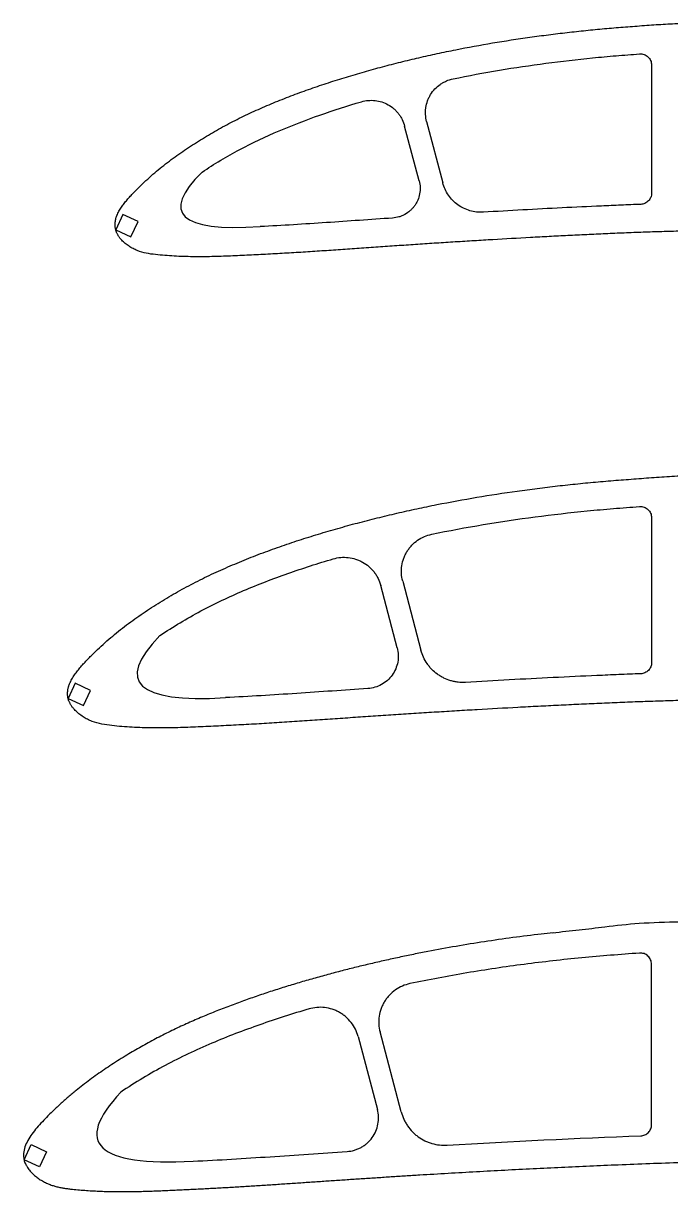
# Model space of a CAD drawing. Header units: millimetres. Extents: x -11497 to 404, y -3854 to 414.
# Drawn here: x -7159.3 to -7043.7, y -282.7 to -73.9 of the extents above; entities that cross this region are included whole.
import ezdxf

# ---------------------------------------------------------------- set-up
doc = ezdxf.new("R2010")
doc.units = ezdxf.units.MM

msp = doc.modelspace()

# ---------------------------------------------------------------- linework, layer by layer
at = {"color": 7, "linetype": 'Continuous', "lineweight": 25}
for p, q in [((-7047.0659, -81.3815), (-7047.0659, -104.2782)), ((-7087.2372, -91.4673), (-7084.3409, -102.4456)), ((-7088.5693, -102.0981), (-7091.1599, -92.2788)), ((-7127.3381, -100.5143), (-7127.3379, -100.5144)), ((-7141.4859, -108.0898), (-7142.7538, -110.8087)), ((-7138.767, -109.3576), (-7141.4859, -108.0898)), ((-7140.0348, -112.0765), (-7138.767, -109.3576)), ((-7116.9429, -110.2552), (-7116.9461, -110.2554)), ((-7142.7538, -110.8087), (-7140.0348, -112.0765)), ((-7047.0659, -162.2892), (-7047.0659, -188.1816)), ((-7092.4915, -185.5452), (-7095.4325, -174.4081)), ((-7091.5074, -173.6051), (-7088.2428, -185.9684)), ((-7134.8695, -183.356), (-7134.8692, -183.3563)), ((-7149.9748, -191.8733), (-7151.2426, -194.5922)), ((-7147.2558, -193.1411), (-7149.9748, -191.8733)), ((-7148.5237, -195.8601), (-7147.2558, -193.1411)), ((-7151.2426, -194.5922), (-7148.5237, -195.8601)), ((-7123.168, -194.4502), (-7123.1698, -194.4503)), ((-7047.0659, -270.7608), (-7047.0659, -242.0951)), ((-7091.7752, -268.5004), (-7095.552, -254.208)), ((-7099.4772, -255.0107), (-7096.0337, -268.0418)), ((-7141.8431, -264.9537), (-7141.8427, -264.954)), ((-7159.1026, -277.0618), (-7157.8348, -274.3429)), ((-7157.8348, -274.3429), (-7155.1159, -275.6108)), ((-7155.1159, -275.6108), (-7156.3837, -278.3297)), ((-7156.3837, -278.3297), (-7159.1026, -277.0618))]:
    msp.add_line(p, q, dxfattribs=at)
for points, knots in [([(-6849.5431, -119.8539), (-6850.5022, -119.5647), (-6852.4449, -119.0695), (-6855.3694, -118.3716), (-6858.3144, -117.7583), (-6861.2719, -117.2081), (-6864.2405, -116.7157), (-6867.2166, -116.2681), (-6870.1983, -115.8544), (-6873.1843, -115.4676), (-6876.174, -115.106), (-6880.1646, -114.6548), (-6885.1609, -114.1505), (-6891.1666, -113.6333), (-6897.1802, -113.1927), (-6903.2004, -112.8263), (-6909.2254, -112.521), (-6915.2539, -112.2656), (-6921.2849, -112.0466), (-6927.3174, -111.8494), (-6935.362, -111.6024), (-6945.4192, -111.3056), (-6957.4892, -110.9963), (-6967.5475, -110.7936), (-6975.593, -110.6696), (-6981.6265, -110.5955), (-6987.6589, -110.5401), (-6993.69, -110.5066), (-6999.7196, -110.4926), (-7005.7473, -110.5011), (-7011.773, -110.5331), (-7017.7963, -110.5909), (-7022.8134, -110.6603), (-7026.8256, -110.7285), (-7029.8339, -110.7889), (-7032.3403, -110.8392), (-7034.3448, -110.8894), (-7036.3489, -110.9402), (-7038.8534, -111.008), (-7040.8569, -111.0523), (-7042.9791, -111.1013), (-7044.6595, -111.1458), (-7046.8994, -111.2111), (-7048.5791, -111.2656), (-7050.2583, -111.3292), (-7051.937, -111.4016), (-7053.6155, -111.4745), (-7055.8532, -111.5714), (-7058.6496, -111.7013), (-7062.0042, -111.8642), (-7065.3578, -112.0345), (-7069.8278, -112.2729), (-7074.2958, -112.5253), (-7078.7619, -112.7937), (-7082.1105, -113.0015), (-7085.4582, -113.2154), (-7088.805, -113.4358), (-7092.1511, -113.6615), (-7095.4965, -113.8908), (-7098.8412, -114.1241), (-7102.1855, -114.3577), (-7105.5298, -114.587), (-7108.8744, -114.8064), (-7112.2197, -115.0108), (-7115.0082, -115.1641), (-7117.2393, -115.2784), (-7118.9128, -115.3605), (-7120.5864, -115.4393), (-7122.2601, -115.5135), (-7123.9342, -115.5771), (-7125.6088, -115.6255), (-7127.2839, -115.6498), (-7128.9592, -115.6474), (-7130.634, -115.6095), (-7132.3078, -115.5394), (-7133.9791, -115.424), (-7135.6471, -115.2697), (-7137.3086, -115.0474), (-7138.6585, -114.6719), (-7139.6747, -114.2053), (-7140.2759, -113.8497), (-7140.7311, -113.5266), (-7141.1703, -113.182), (-7141.5782, -112.8), (-7141.8995, -112.4321), (-7142.0739, -112.2148), (-7142.197, -112.0458), (-7142.3104, -111.8702), (-7142.4114, -111.6871), (-7142.5024, -111.4989), (-7142.5962, -111.3127), (-7142.6818, -111.1231), (-7142.7419, -110.9236), (-7142.7892, -110.7208), (-7142.8246, -110.5149), (-7142.8504, -110.3076), (-7142.8714, -110.0293), (-7142.8757, -109.6798), (-7142.8354, -109.3325), (-7142.7895, -109.0579), (-7142.743, -108.854), (-7142.686, -108.6527), (-7142.5995, -108.3876), (-7142.4718, -108.0629), (-7142.2903, -107.6856), (-7142.022, -107.1959), (-7141.6399, -106.6112), (-7141.1354, -105.9427), (-7140.5961, -105.3015), (-7140.0334, -104.6812), (-7139.4531, -104.0774), (-7138.8633, -103.4826), (-7138.0688, -102.6981), (-7137.0528, -101.7407), (-7135.7988, -100.6299), (-7134.5073, -99.5629), (-7133.1853, -98.5341), (-7131.386, -97.2107), (-7129.0765, -95.6409), (-7126.2281, -93.8757), (-7123.3104, -92.2274), (-7120.3295, -90.696), (-7117.2928, -89.2784), (-7114.209, -87.9658), (-7111.0898, -86.7397), (-7107.9405, -85.5924), (-7104.7654, -84.5178), (-7101.5683, -83.5098), (-7098.3514, -82.5655), (-7095.1183, -81.6768), (-7091.8708, -80.841), (-7088.6099, -80.0574), (-7085.3365, -79.3253), (-7080.9568, -78.4172), (-7075.4565, -77.4042), (-7069.9276, -76.5503), (-7065.4909, -75.9544), (-7062.1572, -75.5518), (-7058.818, -75.1915), (-7055.4744, -74.8664), (-7052.1255, -74.594), (-7048.7746, -74.3374), (-7045.4217, -74.0984), (-7043.1845, -73.9759), (-7042.0659, -73.9295)], [0, 0, 0, 0, 0.00737426, 0.01474851, 0.02212277, 0.02949703, 0.03687129, 0.04424554, 0.0516198, 0.05899406, 0.06636831, 0.07374257, 0.08849108, 0.1032396, 0.11798811, 0.13273663, 0.14748514, 0.16223365, 0.17698217, 0.19173068, 0.2064792, 0.23597622, 0.26547325, 0.29497028, 0.3097188, 0.32446731, 0.33921582, 0.35396434, 0.36871285, 0.38346137, 0.39820988, 0.41295839, 0.42770691, 0.43508116, 0.44245542, 0.44982968, 0.45351681, 0.45720394, 0.46457819, 0.47195245, 0.47195245, 0.48020319, 0.48432856, 0.48845394, 0.49257931, 0.49670468, 0.50083005, 0.50495542, 0.51320616, 0.52145691, 0.52970765, 0.53795839, 0.55445988, 0.56271062, 0.57096137, 0.57921211, 0.58746285, 0.59571359, 0.60396434, 0.61221508, 0.62046582, 0.62871657, 0.63696731, 0.64521805, 0.6534688, 0.65759417, 0.66171954, 0.66584491, 0.66997028, 0.67409565, 0.67822102, 0.6823464, 0.68647177, 0.69059714, 0.69472251, 0.69884788, 0.70297325, 0.70709862, 0.711224, 0.71328668, 0.71534937, 0.71638071, 0.71741205, 0.71947474, 0.72050608, 0.72102175, 0.72153742, 0.7220531, 0.72256877, 0.72308444, 0.72360011, 0.72411578, 0.72463145, 0.72514712, 0.7256628, 0.72617847, 0.72669414, 0.72772548, 0.72875682, 0.7292725, 0.72978817, 0.73030384, 0.73081951, 0.73185085, 0.7328822, 0.73391354, 0.73597622, 0.73803891, 0.7401016, 0.74216428, 0.74422697, 0.74628965, 0.74835234, 0.75247771, 0.75660308, 0.76072845, 0.76485383, 0.7689792, 0.77722994, 0.78548068, 0.79373143, 0.80198217, 0.81023291, 0.81848365, 0.8267344, 0.83498514, 0.84323588, 0.85148663, 0.85973737, 0.86798811, 0.87623886, 0.8844896, 0.89274034, 0.90099108, 0.91749257, 0.93399406, 0.9422448, 0.95049554, 0.95874629, 0.96699703, 0.97524777, 0.98349851, 0.99174926, 1, 1, 1, 1]), ([(-7082.5168, -83.8492), (-7077.0192, -82.7132), (-7071.4925, -81.7951), (-7063.1651, -80.6958), (-7060.3827, -80.3782), (-7056.2014, -79.9596), (-7054.8061, -79.8321), (-7052.0122, -79.6008), (-7050.6142, -79.4923), (-7049.2159, -79.3872)], [0, 0, 0, 0, 0.5, 0.5, 0.75, 0.75, 0.875, 0.875, 1, 1, 1, 1]), ([(-7049.2159, -79.3872), (-7049.0778, -79.3768), (-7048.9412, -79.3807), (-7048.6704, -79.4163), (-7048.5348, -79.4485), (-7048.276, -79.539), (-7048.1525, -79.597), (-7047.9172, -79.7385), (-7047.8061, -79.8221), (-7047.5059, -80.1005), (-7047.3428, -80.3299), (-7047.1786, -80.7055), (-7047.1362, -80.8383), (-7047.0801, -81.1068), (-7047.0659, -81.2431), (-7047.0659, -81.3815)], [0, 0, 0, 0, 0.125, 0.125, 0.25, 0.25, 0.375, 0.375, 0.5, 0.5, 0.75, 0.75, 0.875, 0.875, 1, 1, 1, 1]), ([(-7087.2372, -91.4673), (-7087.3448, -91.0595), (-7087.4091, -90.6481), (-7087.4434, -90.0257), (-7087.4444, -89.8174), (-7087.425, -89.3989), (-7087.4044, -89.1882), (-7087.3116, -88.5677), (-7087.2088, -88.1649), (-7086.9935, -87.5768), (-7086.9109, -87.3824), (-7086.7272, -87.0048), (-7086.6263, -86.822), (-7086.2978, -86.2914), (-7086.0442, -85.961), (-7085.4655, -85.3488), (-7085.149, -85.0762), (-7084.6379, -84.7185), (-7084.4613, -84.6076), (-7084.0954, -84.4032), (-7083.9056, -84.3096), (-7083.3285, -84.0606), (-7082.9297, -83.9346), (-7082.5168, -83.8492)], [0, 0, 0, 0, 0.125, 0.125, 0.1875, 0.1875, 0.25, 0.25, 0.375, 0.375, 0.4375, 0.4375, 0.5, 0.5, 0.625, 0.625, 0.75, 0.75, 0.8125, 0.8125, 0.875, 0.875, 1, 1, 1, 1]), ([(-7098.8851, -87.9364), (-7098.4866, -87.8184), (-7098.0834, -87.7422), (-7097.4716, -87.688), (-7097.2665, -87.68), (-7096.8539, -87.6847), (-7096.6457, -87.6975), (-7096.031, -87.7665), (-7095.6304, -87.8526), (-7094.8477, -88.1042), (-7094.4639, -88.2717), (-7093.7484, -88.6733), (-7093.4124, -88.9083), (-7092.9419, -89.3137), (-7092.7914, -89.4572), (-7092.5083, -89.7556), (-7092.2413, -90.0667), (-7092.0063, -90.4031), (-7091.7875, -90.7523), (-7091.6859, -90.9342), (-7091.4108, -91.4908), (-7091.2659, -91.8771), (-7091.1599, -92.2789)], [0, 0, 0, 0, 0.125, 0.125, 0.1875, 0.1875, 0.25, 0.25, 0.375, 0.375, 0.5, 0.5, 0.625, 0.625, 0.6875, 0.6875, 0.75, 0.8125, 0.8125, 0.875, 0.875, 1, 1, 1, 1]), ([(-7127.3379, -100.5144), (-7125.1532, -99.0433), (-7122.9098, -97.7053), (-7118.3222, -95.2582), (-7115.976, -94.1535), (-7111.2024, -92.1286), (-7108.7782, -91.2011), (-7103.8726, -89.4756), (-7101.391, -88.6784), (-7098.8851, -87.9364)], [0, 0, 0, 0, 0.25, 0.25, 0.5, 0.5, 0.75, 0.75, 1, 1, 1, 1]), ([(-7088.5693, -102.0981), (-7088.4693, -102.4771), (-7088.4129, -102.8599), (-7088.3835, -103.6324), (-7088.412, -104.0268), (-7088.5528, -104.7891), (-7088.664, -105.1595), (-7088.8933, -105.6985), (-7088.98, -105.8744), (-7089.1703, -106.2124), (-7089.2742, -106.3753), (-7089.4996, -106.6895), (-7089.621, -106.8406), (-7089.8818, -107.1308), (-7090.0211, -107.2694), (-7090.4555, -107.6567), (-7090.7703, -107.881), (-7091.2809, -108.1658), (-7091.4577, -108.2519), (-7091.8156, -108.4025), (-7091.9977, -108.4676), (-7092.5535, -108.6327), (-7092.9393, -108.703), (-7093.3305, -108.7297)], [0, 0, 0, 0, 0.125, 0.125, 0.25, 0.25, 0.375, 0.375, 0.4375, 0.4375, 0.5, 0.5, 0.5625, 0.5625, 0.625, 0.625, 0.75, 0.75, 0.8125, 0.8125, 0.875, 0.875, 1, 1, 1, 1]), ([(-7077.1021, -107.6841), (-7077.9151, -107.7328), (-7078.7124, -107.6433), (-7080.2753, -107.1886), (-7080.9981, -106.8352), (-7082.3174, -105.8805), (-7082.8792, -105.304), (-7083.799, -103.9622), (-7084.1331, -103.2331), (-7084.3409, -102.4456)], [0, 0, 0, 0, 0.25, 0.25, 0.5, 0.5, 0.75, 0.75, 1, 1, 1, 1]), ([(-7047.0659, -104.2782), (-7047.0659, -104.4073), (-7047.0782, -104.5342), (-7047.1267, -104.7841), (-7047.1633, -104.9082), (-7047.2592, -105.1459), (-7047.3179, -105.2588), (-7047.4566, -105.4729), (-7047.5374, -105.5748), (-7047.7145, -105.7585), (-7047.8111, -105.8413), (-7048.0206, -105.9886), (-7048.1333, -106.0526), (-7048.4819, -106.2085), (-7048.7362, -106.2682), (-7048.9941, -106.2775)], [0, 0, 0, 0, 0.125, 0.125, 0.25, 0.25, 0.375, 0.375, 0.5, 0.5, 0.625, 0.625, 0.75, 0.75, 1, 1, 1, 1]), ([(-7048.9941, -106.2775), (-7050.1661, -106.3196), (-7051.3377, -106.3697), (-7053.6808, -106.4713), (-7054.8524, -106.5215), (-7058.3668, -106.6795), (-7060.7093, -106.7927), (-7067.7363, -107.1455), (-7072.4197, -107.4038), (-7077.1021, -107.6841)], [0, 0, 0, 0, 0.125, 0.125, 0.25, 0.25, 0.5, 0.5, 1, 1, 1, 1]), ([(-7093.3305, -108.7297), (-7097.2649, -108.9984), (-7101.1986, -109.2797), (-7107.1005, -109.6792), (-7109.0682, -109.8079), (-7113.0046, -110.0465), (-7114.9735, -110.155), (-7116.9429, -110.2552)], [0, 0, 0, 0, 0.5, 0.5, 0.75, 0.75, 1, 1, 1, 1]), ([(-6832.7872, -204.0856), (-6833.8267, -203.7677), (-6835.9354, -203.2323), (-6839.1089, -202.4736), (-6842.3061, -201.811), (-6845.5176, -201.2181), (-6848.7417, -200.6896), (-6851.9745, -200.2107), (-6855.2137, -199.7687), (-6858.4577, -199.3556), (-6861.7061, -198.9695), (-6866.0425, -198.4876), (-6871.4722, -197.9496), (-6877.9999, -197.3984), (-6884.5372, -196.9306), (-6891.0826, -196.544), (-6897.6339, -196.2242), (-6904.1898, -195.9593), (-6910.7489, -195.7342), (-6917.3101, -195.5327), (-6926.0603, -195.2821), (-6937.0002, -194.9808), (-6950.1294, -194.6703), (-6961.0693, -194.4717), (-6969.8191, -194.3544), (-6976.3799, -194.2872), (-6982.9388, -194.2405), (-6989.4954, -194.2171), (-6996.0493, -194.2154), (-7002.6001, -194.238), (-7009.1472, -194.2864), (-7015.6903, -194.3623), (-7021.1392, -194.4491), (-7025.4958, -194.5323), (-7028.7619, -194.6054), (-7031.4827, -194.6638), (-7033.6584, -194.7239), (-7035.8335, -194.7886), (-7038.5512, -194.8771), (-7040.7252, -194.9315), (-7043.0278, -194.9871), (-7044.8509, -195.0432), (-7047.2809, -195.1239), (-7049.1029, -195.1885), (-7050.9245, -195.2587), (-7052.7455, -195.3343), (-7054.5661, -195.4114), (-7056.9932, -195.5158), (-7060.0259, -195.6535), (-7063.6636, -195.8271), (-7067.2998, -196.0092), (-7072.146, -196.2635), (-7076.9894, -196.5332), (-7081.8299, -196.8198), (-7085.459, -197.0419), (-7089.0868, -197.2706), (-7092.7133, -197.5065), (-7096.3387, -197.7478), (-7099.9631, -197.9928), (-7103.5866, -198.2425), (-7107.2093, -198.4924), (-7110.8319, -198.7375), (-7114.4546, -198.9718), (-7118.0778, -199.1901), (-7121.0978, -199.3537), (-7123.514, -199.4754), (-7125.3263, -199.5627), (-7127.1387, -199.6463), (-7128.9512, -199.7253), (-7130.764, -199.7928), (-7132.5774, -199.8436), (-7134.3912, -199.8699), (-7136.2052, -199.8663), (-7138.0187, -199.8255), (-7139.8309, -199.7488), (-7141.6407, -199.6249), (-7143.4465, -199.4568), (-7145.2463, -199.2228), (-7146.711, -198.8282), (-7147.8171, -198.3349), (-7148.4712, -197.9554), (-7148.9686, -197.6116), (-7149.448, -197.2432), (-7149.8953, -196.8355), (-7150.2495, -196.4424), (-7150.4431, -196.2108), (-7150.5803, -196.0304), (-7150.7071, -195.8427), (-7150.8202, -195.6463), (-7150.9228, -195.4443), (-7151.0307, -195.2457), (-7151.1319, -195.0436), (-7151.2057, -194.8296), (-7151.2642, -194.6112), (-7151.3083, -194.389), (-7151.341, -194.165), (-7151.3678, -193.8639), (-7151.3715, -193.4854), (-7151.3261, -193.1095), (-7151.2693, -192.813), (-7151.2147, -192.5931), (-7151.1497, -192.376), (-7151.0514, -192.0903), (-7150.9078, -191.7408), (-7150.7075, -191.334), (-7150.4115, -190.8067), (-7149.9937, -190.1764), (-7149.4435, -189.4555), (-7148.8567, -188.7637), (-7148.2453, -188.0941), (-7147.616, -187.4413), (-7146.9761, -186.7987), (-7146.1147, -185.9504), (-7145.0131, -184.9155), (-7143.6534, -183.7152), (-7142.2536, -182.5616), (-7140.8207, -181.4497), (-7138.8706, -180.0193), (-7136.3685, -178.3217), (-7133.2821, -176.4141), (-7130.1217, -174.6312), (-7126.8924, -172.9759), (-7123.6031, -171.4427), (-7120.2629, -170.0231), (-7116.8838, -168.6981), (-7113.4727, -167.4566), (-7110.033, -166.2951), (-7106.5696, -165.2047), (-7103.0845, -164.1837), (-7099.5818, -163.2227), (-7096.0632, -162.3189), (-7092.5298, -161.4716), (-7088.9827, -160.68), (-7084.2365, -159.698), (-7078.2752, -158.6023), (-7072.2817, -157.6793), (-7067.4716, -157.0352), (-7063.8569, -156.5996), (-7060.2359, -156.2106), (-7056.6098, -155.8587), (-7052.9773, -155.5659), (-7049.3423, -155.2894), (-7045.7057, -155.0174), (-7043.2794, -154.8582), (-7042.0659, -154.7886)], [0, 0, 0, 0, 0.00737426, 0.01474851, 0.02212277, 0.02949703, 0.03687129, 0.04424554, 0.0516198, 0.05899406, 0.06636831, 0.07374257, 0.08849108, 0.1032396, 0.11798811, 0.13273663, 0.14748514, 0.16223365, 0.17698217, 0.19173068, 0.2064792, 0.23597622, 0.26547325, 0.29497028, 0.3097188, 0.32446731, 0.33921582, 0.35396434, 0.36871285, 0.38346137, 0.39820988, 0.41295839, 0.42770691, 0.43508116, 0.44245542, 0.44982968, 0.45351681, 0.45720394, 0.46457819, 0.47195245, 0.47195245, 0.48020319, 0.48432856, 0.48845394, 0.49257931, 0.49670468, 0.50083005, 0.50495542, 0.51320616, 0.52145691, 0.52970765, 0.53795839, 0.55445988, 0.56271062, 0.57096137, 0.57921211, 0.58746285, 0.59571359, 0.60396434, 0.61221508, 0.62046582, 0.62871657, 0.63696731, 0.64521805, 0.6534688, 0.65759417, 0.66171954, 0.66584491, 0.66997028, 0.67409565, 0.67822102, 0.6823464, 0.68647177, 0.69059714, 0.69472251, 0.69884788, 0.70297325, 0.70709862, 0.711224, 0.71328668, 0.71534937, 0.71638071, 0.71741205, 0.71947474, 0.72050608, 0.72102175, 0.72153742, 0.7220531, 0.72256877, 0.72308444, 0.72360011, 0.72411578, 0.72463145, 0.72514712, 0.7256628, 0.72617847, 0.72669414, 0.72772548, 0.72875682, 0.7292725, 0.72978817, 0.73030384, 0.73081951, 0.73185085, 0.7328822, 0.73391354, 0.73597622, 0.73803891, 0.7401016, 0.74216428, 0.74422697, 0.74628965, 0.74835234, 0.75247771, 0.75660308, 0.76072845, 0.76485383, 0.7689792, 0.77722994, 0.78548068, 0.79373143, 0.80198217, 0.81023291, 0.81848365, 0.8267344, 0.83498514, 0.84323588, 0.85148663, 0.85973737, 0.86798811, 0.87623886, 0.8844896, 0.89274034, 0.90099108, 0.91749257, 0.93399406, 0.9422448, 0.95049554, 0.95874629, 0.96699703, 0.97524777, 0.98349851, 0.99174926, 1, 1, 1, 1]), ([(-7086.3302, -165.2395), (-7080.2045, -163.9676), (-7074.0454, -162.9454), (-7064.7643, -161.7292), (-7061.6631, -161.3794), (-7057.0026, -160.9203), (-7055.4471, -160.7826), (-7052.3328, -160.5311), (-7050.7747, -160.4126), (-7049.2165, -160.2949)], [0, 0, 0, 0, 0.5, 0.5, 0.75, 0.75, 0.875, 0.875, 1, 1, 1, 1]), ([(-7049.2165, -160.2949), (-7049.0784, -160.2845), (-7048.9417, -160.2884), (-7048.6709, -160.3239), (-7048.5353, -160.356), (-7048.2764, -160.4465), (-7048.1529, -160.5045), (-7047.9175, -160.646), (-7047.8064, -160.7296), (-7047.506, -161.008), (-7047.3429, -161.2374), (-7047.1787, -161.6131), (-7047.1362, -161.746), (-7047.0801, -162.0145), (-7047.0659, -162.1508), (-7047.0659, -162.2892)], [0, 0, 0, 0, 0.125, 0.125, 0.25, 0.25, 0.375, 0.375, 0.5, 0.5, 0.75, 0.75, 0.875, 0.875, 1, 1, 1, 1]), ([(-7091.5074, -173.6052), (-7091.6256, -173.1577), (-7091.6965, -172.7055), (-7091.7468, -171.7917), (-7091.725, -171.3257), (-7091.5896, -170.4206), (-7091.477, -169.9783), (-7091.2398, -169.3306), (-7091.1489, -169.1168), (-7090.948, -168.704), (-7090.7273, -168.3038), (-7090.4677, -167.9281), (-7090.1885, -167.5648), (-7090.0382, -167.3885), (-7089.5632, -166.886), (-7089.2174, -166.5878), (-7088.4687, -166.0633), (-7088.0616, -165.8357), (-7087.22, -165.4721), (-7086.7833, -165.3336), (-7086.3301, -165.2395)], [0, 0, 0, 0, 0.125, 0.125, 0.25, 0.25, 0.375, 0.375, 0.4375, 0.4375, 0.5, 0.5625, 0.5625, 0.625, 0.625, 0.75, 0.75, 0.875, 0.875, 1, 1, 1, 1]), ([(-7134.8692, -183.3563), (-7133.6811, -182.5539), (-7132.4765, -181.789), (-7130.0385, -180.3245), (-7128.8051, -179.6251), (-7125.0626, -177.6228), (-7122.5107, -176.4172), (-7117.3178, -174.2089), (-7114.6801, -173.1983), (-7109.343, -171.3178), (-7106.6428, -170.4494), (-7103.916, -169.6414)], [0, 0, 0, 0, 0.125, 0.125, 0.25, 0.25, 0.5, 0.5, 0.75, 0.75, 1, 1, 1, 1]), ([(-7103.9161, -169.6414), (-7103.4787, -169.5118), (-7103.0353, -169.4278), (-7102.1369, -169.3483), (-7101.6772, -169.3538), (-7100.7804, -169.4547), (-7100.3406, -169.5491), (-7099.6941, -169.7571), (-7099.4799, -169.8381), (-7099.0647, -170.0195), (-7098.8629, -170.12), (-7098.2746, -170.4503), (-7097.9038, -170.7096), (-7097.214, -171.3044), (-7096.9042, -171.6315), (-7096.4906, -172.1651), (-7096.3612, -172.3501), (-7096.1202, -172.7351), (-7096.0088, -172.9347), (-7095.7079, -173.5437), (-7095.5489, -173.9671), (-7095.4325, -174.4082)], [0, 0, 0, 0, 0.125, 0.125, 0.25, 0.25, 0.375, 0.375, 0.4375, 0.4375, 0.5, 0.5, 0.625, 0.625, 0.75, 0.75, 0.8125, 0.8125, 0.875, 0.875, 1, 1, 1, 1]), ([(-7092.4915, -185.5451), (-7092.3816, -185.9614), (-7092.3193, -186.3825), (-7092.2871, -187.234), (-7092.3187, -187.667), (-7092.4733, -188.5025), (-7092.596, -188.9111), (-7092.9331, -189.702), (-7093.142, -190.0721), (-7093.638, -190.7629), (-7093.9286, -191.0858), (-7094.5635, -191.6514), (-7094.9096, -191.8981), (-7095.6612, -192.3167), (-7096.0541, -192.4814), (-7096.8688, -192.723), (-7097.2945, -192.8001), (-7097.7241, -192.8291)], [0, 0, 0, 0, 0.125, 0.125, 0.25, 0.25, 0.375, 0.375, 0.5, 0.5, 0.625, 0.625, 0.75, 0.75, 0.875, 0.875, 1, 1, 1, 1]), ([(-7080.2992, -191.7195), (-7080.745, -191.7459), (-7081.1869, -191.7336), (-7081.8442, -191.6595), (-7082.0624, -191.6254), (-7082.4969, -191.5383), (-7082.7143, -191.4849), (-7083.3543, -191.298), (-7083.7653, -191.1385), (-7084.3586, -190.8482), (-7084.5525, -190.7428), (-7084.9324, -190.5148), (-7085.1193, -190.3914), (-7085.659, -190.0005), (-7085.9923, -189.7122), (-7086.4536, -189.2393), (-7086.6009, -189.0749), (-7086.8822, -188.7322), (-7087.0168, -188.553), (-7087.3934, -188.0039), (-7087.6104, -187.6205), (-7087.9778, -186.8197), (-7088.1288, -186.4), (-7088.2428, -185.9683)], [0, 0, 0, 0, 0.125, 0.125, 0.1875, 0.1875, 0.25, 0.25, 0.375, 0.375, 0.4375, 0.4375, 0.5, 0.5, 0.625, 0.625, 0.6875, 0.6875, 0.75, 0.75, 0.875, 0.875, 1, 1, 1, 1]), ([(-7047.0659, -188.1816), (-7047.0659, -188.3106), (-7047.0782, -188.4375), (-7047.1266, -188.6873), (-7047.1632, -188.8113), (-7047.2591, -189.049), (-7047.3178, -189.1618), (-7047.4563, -189.3759), (-7047.5371, -189.4777), (-7047.714, -189.6615), (-7047.8106, -189.7443), (-7048.02, -189.8916), (-7048.1326, -189.9555), (-7048.481, -190.1115), (-7048.7351, -190.1714), (-7048.9929, -190.1808)], [0, 0, 0, 0, 0.125, 0.125, 0.25, 0.25, 0.375, 0.375, 0.5, 0.5, 0.625, 0.625, 0.75, 0.75, 1, 1, 1, 1]), ([(-7048.9929, -190.1808), (-7050.2982, -190.2284), (-7051.6032, -190.281), (-7054.213, -190.3904), (-7055.5178, -190.4459), (-7059.4321, -190.618), (-7062.0412, -190.7409), (-7069.8677, -191.1274), (-7075.0841, -191.411), (-7080.2993, -191.7195)], [0, 0, 0, 0, 0.125, 0.125, 0.25, 0.25, 0.5, 0.5, 1, 1, 1, 1]), ([(-7097.724, -192.8291), (-7101.9637, -193.1148), (-7106.2025, -193.4146), (-7112.5623, -193.839), (-7114.6825, -193.9755), (-7118.9243, -194.2287), (-7121.0458, -194.3441), (-7123.168, -194.4502)], [0, 0, 0, 0, 0.5, 0.5, 0.75, 0.75, 1, 1, 1, 1]), ([(-7064.774, -236.4708), (-7063.176, -236.2926), (-7059.9799, -235.9361), (-7056.9462, -235.5972), (-7055.4294, -235.4277)], [0, 0, 0, 0, 0.500001474, 1, 1, 1, 1]), ([(-7042.0659, -234.5505), (-7044.4809, -234.6084), (-7048.9481, -234.7155), (-7053.3881, -235.215), (-7055.4277, -235.4445)], [0, 0, 0, 0, 0.540625407, 1, 1, 1, 1]), ([(-7064.6616, -236.4583), (-7065.3625, -236.5362), (-7067.7597, -236.8109), (-7071.8473, -237.3299), (-7076.917, -238.0618), (-7081.9727, -238.8848), (-7086.19, -239.6566), (-7089.5768, -240.3245), (-7092.1379, -240.8598), (-7094.6933, -241.4187), (-7097.2422, -242.0062), (-7099.785, -242.6201), (-7102.3218, -243.2615), (-7104.8742, -243.9373), (-7107.4417, -244.6469), (-7110.0222, -245.3948), (-7112.5929, -246.1752), (-7115.1517, -246.9935), (-7117.6994, -247.8469), (-7120.2341, -248.741), (-7122.3496, -249.5284), (-7124.0537, -250.1858), (-7125.3499, -250.7019), (-7126.6415, -251.2291), (-7127.926, -251.772), (-7129.2043, -252.3266), (-7130.4746, -252.8977), (-7131.7571, -253.4945), (-7133.0525, -254.1163), (-7134.3577, -254.7686), (-7135.6556, -255.437), (-7136.943, -256.1277), (-7138.2235, -256.8376), (-7139.4958, -257.5696), (-7140.7958, -258.3432), (-7142.1208, -259.1601), (-7143.4663, -260.0227), (-7144.7946, -260.9071), (-7146.0998, -261.8135), (-7147.3786, -262.7373), (-7148.6242, -263.6799), (-7149.682, -264.5159), (-7150.5602, -265.2416), (-7151.2766, -265.8485), (-7151.9853, -266.4739), (-7152.6961, -267.1169), (-7153.4116, -267.7872), (-7154.1378, -268.4882), (-7154.9601, -269.3061), (-7155.8761, -270.2406), (-7156.8391, -271.3075), (-7157.7228, -272.4148), (-7158.4636, -273.5543), (-7159.0033, -274.7151), (-7159.2837, -275.9007), (-7159.2004, -276.937), (-7158.9858, -277.606), (-7158.7279, -278.0422), (-7158.4897, -278.5172), (-7158.0144, -279.0995), (-7157.4304, -279.7006), (-7156.7686, -280.2441), (-7156.0595, -280.7276), (-7155.3449, -281.1244), (-7154.6411, -281.4368), (-7153.9594, -281.679), (-7153.2719, -281.8703), (-7152.58, -282.0212), (-7151.8839, -282.1378), (-7151.185, -282.2326), (-7150.3005, -282.3314), (-7149.2302, -282.4339), (-7147.9732, -282.5346), (-7146.7127, -282.6125), (-7145.4498, -282.67), (-7144.1854, -282.7121), (-7142.9199, -282.7343), (-7141.6536, -282.7436), (-7140.3872, -282.7348), (-7139.1212, -282.7154), (-7137.8563, -282.6843), (-7136.592, -282.6443), (-7135.3278, -282.5971), (-7134.0637, -282.5455), (-7132.7989, -282.4893), (-7131.5337, -282.4314), (-7130.2676, -282.3735), (-7129.0019, -282.3112), (-7127.736, -282.2488), (-7126.4704, -282.1845), (-7125.2045, -282.1164), (-7123.5154, -282.0238), (-7121.4037, -281.9022), (-7118.8698, -281.746), (-7116.3368, -281.5853), (-7113.8041, -281.417), (-7111.2719, -281.2469), (-7108.7392, -281.0744), (-7106.2063, -280.9003), (-7103.6729, -280.7299), (-7101.1398, -280.5587), (-7098.6068, -280.3923), (-7096.0741, -280.2253), (-7093.5411, -280.0622), (-7091.0075, -279.9019), (-7087.6308, -279.6925), (-7083.4109, -279.4383), (-7078.3482, -279.1475), (-7073.2857, -278.8725), (-7068.2228, -278.6099), (-7063.1586, -278.3652), (-7058.0928, -278.1339), (-7050.9634, -277.8348), (-7045.5219, -277.6306), (-7041.7691, -277.5093)], [0.091011826, 0.091011826, 0.091011826, 0.091011826, 0.099502757, 0.120062306, 0.140618196, 0.161171844, 0.181730392, 0.192232993, 0.202733734, 0.213231801, 0.223726436, 0.234226583, 0.244725708, 0.255230035, 0.266014973, 0.276796177, 0.287577874, 0.298358395, 0.309139928, 0.31992681, 0.330717371, 0.336315928, 0.341916893, 0.34751551, 0.353112043, 0.35870546, 0.364292741, 0.369880161, 0.375736121, 0.381592742, 0.387447349, 0.393312559, 0.399182199, 0.405074118, 0.410984135, 0.41739554, 0.423814744, 0.430225953, 0.436607106, 0.442946104, 0.449218507, 0.455412895, 0.459176702, 0.462934888, 0.466716263, 0.470556156, 0.474475231, 0.47851987, 0.482707985, 0.488439354, 0.49427259, 0.500005689, 0.505479778, 0.510596009, 0.515360546, 0.519964911, 0.522941483, 0.523713317, 0.526061566, 0.529321954, 0.532702959, 0.536149006, 0.539609724, 0.543025292, 0.545975002, 0.548870241, 0.551727175, 0.554561889, 0.557391908, 0.560223219, 0.563052882, 0.568106577, 0.573167981, 0.578234398, 0.583311455, 0.588388324, 0.593465992, 0.598549122, 0.603634584, 0.60871431, 0.613792524, 0.618869059, 0.62394358, 0.629023617, 0.634100922, 0.639186879, 0.644273168, 0.649360468, 0.654444114, 0.659532454, 0.664617865, 0.669708001, 0.679898873, 0.690085219, 0.700273946, 0.710457126, 0.720645539, 0.730830795, 0.741020462, 0.751213282, 0.761401695, 0.771588867, 0.781775629, 0.79196117, 0.802149496, 0.812340623, 0.832694999, 0.853048018, 0.873395476, 0.893737901, 0.914086761, 0.934438591, 0.95479294, 0.999999721, 0.999999721, 0.999999721, 0.999999721]), ([(-7049.2189, -240.1009), (-7050.9389, -240.2329), (-7052.6592, -240.362), (-7056.0984, -240.635), (-7057.8168, -240.7835), (-7062.9665, -241.2855), (-7066.3947, -241.67), (-7073.2389, -242.5661), (-7076.6559, -243.0739), (-7083.4583, -244.2206), (-7086.8457, -244.8599), (-7090.2187, -245.5681)], [0, 0, 0, 0, 0.125, 0.125, 0.25, 0.25, 0.5, 0.5, 0.75, 0.75, 1, 1, 1, 1]), ([(-7047.0659, -242.0951), (-7047.0659, -241.9565), (-7047.0801, -241.8204), (-7047.1359, -241.5528), (-7047.1783, -241.4199), (-7047.2882, -241.1685), (-7047.3554, -241.0496), (-7047.5144, -240.8254), (-7047.6063, -240.7209), (-7047.9069, -240.4424), (-7048.1483, -240.2971), (-7048.5357, -240.1618), (-7048.6715, -240.1295), (-7048.9437, -240.0941), (-7049.0808, -240.0903), (-7049.2189, -240.1009)], [0, 0, 0, 0, 0.125, 0.125, 0.25, 0.25, 0.375, 0.375, 0.5, 0.5, 0.75, 0.75, 0.875, 0.875, 1, 1, 1, 1]), ([(-7090.2187, -245.5681), (-7090.686, -245.6662), (-7091.1362, -245.81), (-7092.0032, -246.1865), (-7092.4229, -246.422), (-7093.1948, -246.9646), (-7093.5511, -247.2727), (-7094.0399, -247.7911), (-7094.195, -247.9735), (-7094.4829, -248.349), (-7094.7504, -248.737), (-7094.9775, -249.15), (-7095.1843, -249.5756), (-7095.2778, -249.796), (-7095.5223, -250.4653), (-7095.6381, -250.9218), (-7095.7773, -251.8551), (-7095.7997, -252.3359), (-7095.7473, -253.2795), (-7095.674, -253.7463), (-7095.552, -254.208)], [0, 0, 0, 0, 0.125, 0.125, 0.25, 0.25, 0.375, 0.375, 0.4375, 0.4375, 0.5, 0.5625, 0.5625, 0.625, 0.625, 0.75, 0.75, 0.875, 0.875, 1, 1, 1, 1]), ([(-7108.2287, -250.0843), (-7111.1942, -250.9578), (-7114.1301, -251.8972), (-7118.4808, -253.4244), (-7119.9219, -253.9537), (-7122.7852, -255.0547), (-7124.2071, -255.6267), (-7128.4372, -257.4223), (-7131.2076, -258.7301), (-7135.268, -260.9032), (-7136.6057, -261.6627), (-7139.2494, -263.2523), (-7140.5553, -264.0825), (-7141.8427, -264.954)], [0, 0, 0, 0, 0.25, 0.25, 0.375, 0.375, 0.5, 0.5, 0.75, 0.75, 0.875, 0.875, 1, 1, 1, 1]), ([(-7099.4772, -255.0107), (-7099.5975, -254.5556), (-7099.7613, -254.1195), (-7100.1735, -253.2842), (-7100.425, -252.882), (-7100.9947, -252.1463), (-7101.3137, -251.8092), (-7101.8446, -251.3505), (-7102.0309, -251.2052), (-7102.4129, -250.9369), (-7102.8062, -250.6892), (-7103.2216, -250.4817), (-7103.6483, -250.2947), (-7103.8683, -250.211), (-7104.5378, -249.9944), (-7104.9919, -249.8966), (-7105.9151, -249.7912), (-7106.3889, -249.7845), (-7107.3189, -249.8652), (-7107.7773, -249.9513), (-7108.2287, -250.0843)], [0, 0, 0, 0, 0.125, 0.125, 0.25, 0.25, 0.375, 0.375, 0.4375, 0.4375, 0.5, 0.5625, 0.5625, 0.625, 0.625, 0.75, 0.75, 0.875, 0.875, 1, 1, 1, 1]), ([(-7101.4426, -275.5677), (-7100.9987, -275.5382), (-7100.5654, -275.4604), (-7099.9312, -275.2733), (-7099.7213, -275.1986), (-7099.3128, -275.0271), (-7099.1148, -274.9308), (-7098.7313, -274.7176), (-7098.5457, -274.6007), (-7098.1868, -274.3461), (-7098.0128, -274.2077), (-7097.5159, -273.7653), (-7097.2223, -273.439), (-7096.7087, -272.7252), (-7096.4883, -272.3342), (-7096.1437, -271.5264), (-7096.0159, -271.1052), (-7095.854, -270.2309), (-7095.8225, -269.7928), (-7095.8548, -268.9148), (-7095.92, -268.472), (-7096.0337, -268.0418)], [0, 0, 0, 0, 0.125, 0.125, 0.1875, 0.1875, 0.25, 0.25, 0.3125, 0.3125, 0.375, 0.375, 0.5, 0.5, 0.625, 0.625, 0.75, 0.75, 0.875, 0.875, 1, 1, 1, 1]), ([(-7091.7752, -268.5004), (-7091.6574, -268.946), (-7091.503, -269.3758), (-7091.2181, -269.9972), (-7091.1142, -270.2004), (-7090.8883, -270.599), (-7090.7657, -270.7952), (-7090.3766, -271.3619), (-7090.0878, -271.7133), (-7089.6116, -272.2019), (-7089.4456, -272.3582), (-7089.099, -272.6577), (-7088.9176, -272.8013), (-7088.361, -273.204), (-7087.971, -273.438), (-7087.3582, -273.7383), (-7087.1493, -273.8299), (-7086.7219, -273.9956), (-7086.5029, -274.0699), (-7085.8438, -274.2621), (-7085.398, -274.3516), (-7084.4937, -274.4543), (-7084.0326, -274.4674), (-7083.5724, -274.4404)], [0, 0, 0, 0, 0.125, 0.125, 0.1875, 0.1875, 0.25, 0.25, 0.375, 0.375, 0.4375, 0.4375, 0.5, 0.5, 0.625, 0.625, 0.6875, 0.6875, 0.75, 0.75, 0.875, 0.875, 1, 1, 1, 1]), ([(-7048.9901, -272.7599), (-7048.8613, -272.755), (-7048.735, -272.7378), (-7048.4875, -272.6801), (-7048.3651, -272.6388), (-7048.1314, -272.5342), (-7048.021, -272.4713), (-7047.8125, -272.3249), (-7047.7139, -272.2405), (-7047.5371, -272.0569), (-7047.458, -271.9574), (-7047.3188, -271.7429), (-7047.2591, -271.628), (-7047.1163, -271.2744), (-7047.0659, -271.0185), (-7047.0659, -270.7608)], [0, 0, 0, 0, 0.125, 0.125, 0.25, 0.25, 0.375, 0.375, 0.5, 0.5, 0.625, 0.625, 0.75, 0.75, 1, 1, 1, 1]), ([(-7128.9326, -277.3008), (-7126.64, -277.1878), (-7124.348, -277.0644), (-7119.7654, -276.7937), (-7117.4746, -276.6477), (-7110.6033, -276.1936), (-7106.0234, -275.8727), (-7101.4426, -275.5677)], [0, 0, 0, 0, 0.25, 0.25, 0.5, 0.5, 1, 1, 1, 1])]:
    msp.add_open_spline(points, degree=3, knots=knots, dxfattribs=at)
for points in [[(-7127.3381, -100.5143), (-7134.8039, -107.9242), (-7131.3399, -111.1713), (-7116.946, -110.2554)], [(-7134.8695, -183.356), (-7142.9257, -191.6848), (-7139.0258, -195.3829), (-7123.1698, -194.4503)], [(-7141.8431, -264.9537), (-7150.4459, -274.1332), (-7146.1424, -278.2489), (-7128.9326, -277.3008)], [(-7083.5724, -274.4404), (-7072.0489, -273.763), (-7060.5217, -273.1974), (-7048.9901, -272.7599)]]:
    msp.add_open_spline(points, degree=3, dxfattribs=at)

doc.saveas('drawing.dxf')
